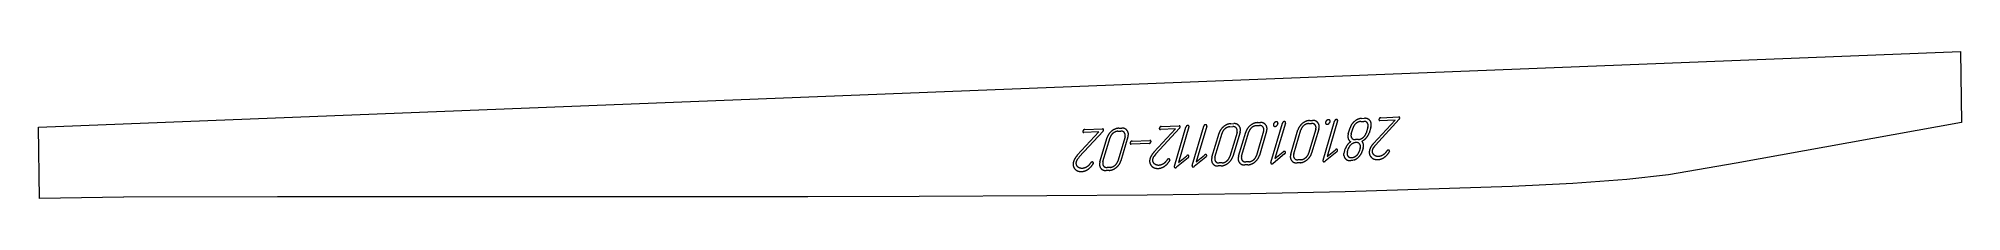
# Model space of a CAD drawing. Header units: millimetres. Extents: x 0 to 458, y 0 to 35.
import ezdxf

# ---------------------------------------------------------------- set-up
doc = ezdxf.new("R2010")
doc.units = ezdxf.units.MM
doc.linetypes.add('K5LT_BASIC', pattern=[0])
doc.layers.add('Engraving', color=7, linetype='Continuous')

msp = doc.modelspace()

# ---------------------------------------------------------------- linework, layer by layer
at = {"color": 143, "linetype": 'K5LT_BASIC', "lineweight": 15, "true_color": 0x33acca}
for p, q in [((-0.28, 17), (457.77, 35.03)), ((457.77, 35.03), (458.06, 18.08)), ((0, 0), (-0.28, 17)), ((458.06, 18.08), (404.33, 8.45)), ((388.19, 5.63), (378.28, 4.55)), ((404.33, 8.45), (388.19, 5.63)), ((20, 0.33), (0, 0)), ((56.69, 0.4), (20.04, 0.33)), ((89.27, 0.39), (56.69, 0.4)), ((118.27, 0.37), (89.27, 0.39)), ((149.75, 0.37), (118.27, 0.37)), ((183.06, 0.4), (149.75, 0.37)), ((209.64, 0.46), (183.06, 0.4)), ((240.06, 0.62), (209.64, 0.46)), ((264, 0.81), (240.06, 0.62)), ((288.59, 1.13), (264, 0.81)), ((311.19, 1.55), (288.59, 1.13)), ((350.97, 2.84), (311.19, 1.55)), ((365.38, 3.59), (350.97, 2.84)), ((378.28, 4.55), (365.38, 3.59))]:
    msp.add_line(p, q, dxfattribs=at)
for centre, start, end in [((20.05, -2.67), 90.1006, 90.9576), ((56.69, -2.6), 89.9896, 90.1006), ((89.27, -2.61), 89.9574, 89.9896)]:
    msp.add_arc(centre, 3, start, end, dxfattribs=at)
at = {"layer": 'Engraving', "color": 143, "linetype": 'K5LT_BASIC', "lineweight": 15, "true_color": 0x33acca}
for p, q in [((302.66, 18.58), (303.37, 18.61)), ((305.87, 9.11), (308.63, 18.47)), ((309.34, 18.49), (306.83, 10)), ((314.87, 18.36), (315.58, 18.39)), ((315.08, 19.08), (315.79, 19.11)), ((317.9, 13.13), (323.03, 18.69)), ((324.04, 18.89), (318.38, 12.75)), ((323.03, 18.69), (319.45, 18.54)), ((319.67, 19.26), (323.91, 19.44)), ((247.31, 10.29), (252.44, 15.85)), ((253.46, 16.05), (247.79, 9.91)), ((252.44, 15.85), (248.87, 15.7)), ((249.08, 16.42), (253.33, 16.6)), ((252.71, 8.75), (254.41, 14.51)), ((253.42, 8.78), (255.12, 14.53)), ((256.97, 16.03), (257.68, 16.06)), ((258.68, 14.68), (256.98, 8.92)), ((257.19, 16.75), (257.9, 16.78)), ((259.39, 14.71), (257.69, 8.95)), ((260.36, 13.68), (264.62, 13.85)), ((265.56, 11.02), (270.69, 16.58)), ((271.7, 16.78), (266.03, 10.64)), ((270.69, 16.58), (267.11, 16.44)), ((267.32, 17.16), (271.57, 17.33)), ((270.44, 7.68), (273.21, 17.04)), ((273.92, 17.07), (271.41, 8.58)), ((274.67, 7.85), (277.44, 17.21)), ((278.15, 17.24), (275.64, 8.75)), ((279.41, 9.82), (281.11, 15.58)), ((280.12, 9.85), (281.82, 15.61)), ((283.67, 17.1), (284.38, 17.13)), ((285.38, 15.75), (283.68, 9.99)), ((283.89, 17.82), (284.6, 17.85)), ((286.09, 15.78), (284.39, 10.02)), ((285.75, 10.08), (287.46, 15.83)), ((286.47, 10.11), (288.17, 15.86)), ((290.02, 17.36), (290.73, 17.39)), ((291.72, 16.01), (290.02, 10.25)), ((290.23, 18.08), (290.94, 18.11)), ((292.43, 16.04), (290.73, 10.28)), ((293.44, 8.61), (296.21, 17.97)), ((296.92, 17.99), (294.41, 9.5)), ((298.18, 10.58), (299.88, 16.33)), ((298.89, 10.61), (300.59, 16.36)), ((302.44, 17.86), (303.15, 17.89)), ((304.15, 16.51), (302.45, 10.75)), ((304.86, 16.53), (303.16, 10.78)), ((311.89, 15.4), (312.32, 16.83)), ((312.6, 15.43), (313.03, 16.86)), ((314.31, 14.07), (313.6, 14.04)), ((316.57, 17.01), (316.15, 15.57)), ((317.29, 17.04), (316.86, 15.6)), ((247.56, 9.62), (247.38, 9.37)), ((247.79, 9.91), (247.56, 9.62)), ((264.41, 13.13), (260.15, 12.96)), ((265.8, 10.36), (265.62, 10.1)), ((266.03, 10.64), (265.8, 10.36)), ((273.73, 9.7), (270.97, 7.46)), ((271.41, 8.58), (273.38, 10.18)), ((277.96, 9.87), (275.2, 7.63)), ((275.64, 8.75), (277.61, 10.35)), ((296.73, 10.63), (293.97, 8.38)), ((294.41, 9.5), (296.38, 11.11)), ((300.6, 9.25), (299.89, 9.22)), ((309.16, 11.13), (306.39, 8.88)), ((306.83, 10), (308.81, 11.61)), ((310.86, 10.26), (310.87, 10.63)), ((310.87, 10.63), (310.9, 10.86)), ((310.9, 10.86), (310.97, 11.08)), ((310.97, 11.08), (311.18, 11.82)), ((311.68, 11.11), (311.89, 11.85)), ((313.33, 9.2), (312.92, 9.07)), ((314.73, 11.96), (314.52, 11.23)), ((315.44, 11.99), (315.23, 11.25)), ((318.15, 12.46), (317.97, 12.21)), ((318.38, 12.75), (318.15, 12.46)), ((321.71, 11.2), (321.65, 11.07)), ((251.12, 8.36), (251.06, 8.23)), ((254.92, 6.7), (254.21, 6.67)), ((255.13, 7.42), (254.42, 7.4)), ((269.37, 9.1), (269.31, 8.97)), ((281.62, 7.78), (280.91, 7.75)), ((281.83, 8.5), (281.12, 8.47)), ((287.96, 8.03), (287.25, 8)), ((288.18, 8.75), (287.47, 8.72)), ((300.39, 8.53), (299.68, 8.5)), ((312.69, 9.03), (312.47, 9.02)), ((312.92, 9.07), (312.69, 9.03))]:
    msp.add_line(p, q, dxfattribs=at)
for points in [[(296.67, 18.34), (296.51, 18.33), (296.39, 18.24)], [(296.89, 18.26), (296.73, 18.34), (296.67, 18.34)], [(302.66, 18.58), (301.77, 18.54), (300.96, 17.88)], [(304.66, 18.04), (304.18, 18.64), (303.37, 18.61)], [(306.72, 18.57), (306.54, 18.39), (306.48, 18.2)], [(307.17, 18.76), (306.91, 18.75), (306.72, 18.57)], [(307.52, 18.63), (307.42, 18.77), (307.17, 18.76)], [(307.54, 18.24), (307.61, 18.46), (307.52, 18.63)], [(308.81, 18.74), (308.68, 18.64), (308.63, 18.47)], [(309.09, 18.84), (308.94, 18.83), (308.81, 18.74)], [(309.32, 18.76), (309.16, 18.84), (309.09, 18.84)], [(309.34, 18.49), (309.4, 18.68), (309.32, 18.76)], [(313.39, 18.39), (312.58, 17.73), (312.32, 16.83)], [(315.08, 19.08), (314.2, 19.04), (313.39, 18.39)], [(314.87, 18.36), (314.27, 18.33), (313.74, 17.9)], [(316.44, 18), (316.14, 18.41), (315.58, 18.39)], [(317.08, 18.54), (316.61, 19.14), (315.79, 19.11)], [(317.29, 17.04), (317.55, 17.94), (317.08, 18.54)], [(319.2, 18.89), (319.17, 18.76), (319.25, 18.65)], [(319.37, 19.14), (319.24, 19.02), (319.2, 18.89)], [(319.25, 18.65), (319.33, 18.54), (319.45, 18.54)], [(319.67, 19.26), (319.5, 19.26), (319.37, 19.14)], [(324.13, 19.33), (324.04, 19.44), (323.91, 19.44)], [(324.04, 18.89), (324.12, 18.96), (324.15, 19.06)], [(324.15, 19.06), (324.19, 19.21), (324.13, 19.33)], [(248.62, 16.05), (248.58, 15.92), (248.66, 15.81)], [(248.78, 16.3), (248.66, 16.18), (248.62, 16.05)], [(248.66, 15.81), (248.74, 15.7), (248.87, 15.7)], [(249.08, 16.42), (248.91, 16.42), (248.78, 16.3)], [(253.54, 16.49), (253.45, 16.6), (253.33, 16.6)], [(253.46, 16.05), (253.53, 16.12), (253.56, 16.22)], [(253.56, 16.22), (253.6, 16.37), (253.54, 16.49)], [(255.49, 16.05), (254.67, 15.39), (254.41, 14.51)], [(255.85, 15.58), (255.3, 15.15), (255.12, 14.53)], [(257.19, 16.75), (256.3, 16.71), (255.49, 16.05)], [(256.97, 16.03), (256.4, 16.01), (255.85, 15.58)], [(258.55, 15.67), (258.24, 16.08), (257.68, 16.06)], [(259.18, 16.21), (258.71, 16.81), (257.9, 16.78)], [(258.68, 14.68), (258.85, 15.26), (258.55, 15.67)], [(259.39, 14.71), (259.66, 15.61), (259.18, 16.21)], [(264.85, 13.76), (264.78, 13.85), (264.62, 13.85)], [(264.87, 13.5), (264.91, 13.65), (264.85, 13.76)], [(266.86, 16.78), (266.82, 16.65), (266.9, 16.54)], [(267.02, 17.03), (266.9, 16.91), (266.86, 16.78)], [(266.9, 16.54), (266.98, 16.43), (267.11, 16.44)], [(267.32, 17.16), (267.15, 17.15), (267.02, 17.03)], [(271.78, 17.22), (271.69, 17.33), (271.57, 17.33)], [(271.7, 16.78), (271.77, 16.85), (271.8, 16.95)], [(271.8, 16.95), (271.84, 17.11), (271.78, 17.22)], [(273.39, 17.32), (273.26, 17.21), (273.21, 17.04)], [(273.67, 17.41), (273.51, 17.41), (273.39, 17.32)], [(273.89, 17.34), (273.73, 17.42), (273.67, 17.41)], [(273.92, 17.07), (273.97, 17.26), (273.89, 17.34)], [(277.62, 17.49), (277.49, 17.38), (277.44, 17.21)], [(277.9, 17.58), (277.74, 17.58), (277.62, 17.49)], [(278.12, 17.51), (277.96, 17.59), (277.9, 17.58)], [(278.15, 17.24), (278.2, 17.43), (278.12, 17.51)], [(282.19, 17.13), (281.37, 16.46), (281.11, 15.58)], [(282.55, 16.65), (282.01, 16.23), (281.82, 15.61)], [(283.89, 17.82), (283, 17.79), (282.19, 17.13)], [(283.67, 17.1), (283.1, 17.08), (282.55, 16.65)], [(285.25, 16.74), (284.95, 17.15), (284.38, 17.13)], [(285.89, 17.29), (285.41, 17.89), (284.6, 17.85)], [(285.38, 15.75), (285.55, 16.33), (285.25, 16.74)], [(286.09, 15.78), (286.36, 16.69), (285.89, 17.29)], [(288.53, 17.38), (287.72, 16.72), (287.46, 15.83)], [(288.9, 16.91), (288.35, 16.48), (288.17, 15.86)], [(290.23, 18.08), (289.34, 18.04), (288.53, 17.38)], [(290.02, 17.36), (289.44, 17.34), (288.9, 16.91)], [(291.59, 17), (291.29, 17.41), (290.73, 17.39)], [(292.23, 17.54), (291.76, 18.14), (290.94, 18.11)], [(291.72, 16.01), (291.9, 16.59), (291.59, 17)], [(292.43, 16.04), (292.7, 16.94), (292.23, 17.54)], [(294.05, 17.7), (294, 17.51), (294.11, 17.34)], [(294.3, 18.07), (294.11, 17.89), (294.05, 17.7)], [(294.11, 17.34), (294.23, 17.17), (294.43, 17.18)], [(294.74, 18.26), (294.49, 18.25), (294.3, 18.07)], [(294.43, 17.18), (294.69, 17.19), (294.88, 17.41)], [(295.09, 18.13), (294.99, 18.27), (294.74, 18.26)], [(294.88, 17.41), (295.08, 17.62), (295.12, 17.74)], [(295.12, 17.74), (295.18, 17.96), (295.09, 18.13)], [(296.39, 18.24), (296.26, 18.14), (296.21, 17.97)], [(296.92, 17.99), (296.97, 18.18), (296.89, 18.26)], [(300.96, 17.88), (300.14, 17.22), (299.88, 16.33)], [(301.32, 17.41), (300.78, 16.98), (300.59, 16.36)], [(302.44, 17.86), (301.87, 17.84), (301.32, 17.41)], [(304.02, 17.5), (303.72, 17.91), (303.15, 17.89)], [(304.15, 16.51), (304.32, 17.09), (304.02, 17.5)], [(304.86, 16.53), (305.13, 17.44), (304.66, 18.04)], [(306.48, 18.2), (306.42, 18.01), (306.54, 17.84)], [(306.54, 17.84), (306.66, 17.67), (306.85, 17.68)], [(306.85, 17.68), (307.11, 17.69), (307.31, 17.91)], [(307.31, 17.91), (307.51, 18.12), (307.54, 18.24)], [(311.89, 15.4), (311.71, 14.79), (311.88, 14.27)], [(311.88, 14.27), (312.05, 13.75), (312.47, 13.53)], [(312.6, 15.43), (312.43, 14.83), (312.71, 14.42)], [(312.71, 14.42), (312.99, 14.02), (313.6, 14.04)], [(313.74, 17.9), (313.21, 17.47), (313.03, 16.86)], [(314.31, 14.07), (314.89, 14.1), (315.43, 14.53)], [(315.15, 13.64), (315.8, 14.01), (316.25, 14.53)], [(315.43, 14.53), (315.97, 14.97), (316.15, 15.57)], [(316.25, 14.53), (316.7, 15.04), (316.86, 15.6)], [(316.57, 17.01), (316.75, 17.59), (316.44, 18)], [(246.72, 9.5), (246.51, 9.15), (246.41, 8.8)], [(247.31, 10.29), (246.92, 9.84), (246.72, 9.5)], [(247.14, 8.83), (247.22, 9.1), (247.38, 9.37)], [(259.9, 13.3), (259.86, 13.17), (259.94, 13.06)], [(260.06, 13.55), (259.94, 13.43), (259.9, 13.3)], [(259.94, 13.06), (260.02, 12.95), (260.15, 12.96)], [(260.36, 13.68), (260.19, 13.67), (260.06, 13.55)], [(264.41, 13.13), (264.58, 13.13), (264.71, 13.28)], [(264.65, 9.53), (264.34, 8.51), (264.96, 7.8)], [(264.96, 10.23), (264.75, 9.89), (264.65, 9.53)], [(264.71, 13.28), (264.84, 13.42), (264.87, 13.5)], [(265.56, 11.02), (265.16, 10.57), (264.96, 10.23)], [(265.6, 8.36), (265.16, 8.84), (265.38, 9.56)], [(265.38, 9.56), (265.46, 9.84), (265.62, 10.1)], [(268.71, 9.19), (268.25, 8.51), (267.75, 8.21)], [(268.88, 9.36), (268.79, 9.3), (268.71, 9.19)], [(269.1, 9.44), (268.97, 9.41), (268.88, 9.36)], [(269.33, 9.35), (269.25, 9.44), (269.1, 9.44)], [(269.37, 9.1), (269.41, 9.26), (269.33, 9.35)], [(273.66, 10.3), (273.52, 10.3), (273.38, 10.18)], [(273.88, 10.2), (273.81, 10.31), (273.66, 10.3)], [(273.73, 9.7), (273.89, 9.89), (273.91, 9.95)], [(273.91, 9.95), (273.95, 10.1), (273.88, 10.2)], [(277.89, 10.47), (277.75, 10.47), (277.61, 10.35)], [(278.11, 10.37), (278.04, 10.48), (277.89, 10.47)], [(277.96, 9.87), (278.12, 10.06), (278.14, 10.12)], [(278.14, 10.12), (278.18, 10.27), (278.11, 10.37)], [(279.41, 9.82), (279.14, 8.92), (279.59, 8.32)], [(280.12, 9.85), (279.95, 9.26), (280.24, 8.85)], [(282.96, 8.96), (283.5, 9.4), (283.68, 9.99)], [(283.32, 8.49), (284.13, 9.16), (284.39, 10.02)], [(285.75, 10.08), (285.49, 9.18), (285.93, 8.57)], [(286.47, 10.11), (286.29, 9.52), (286.59, 9.11)], [(288.18, 8.75), (288.77, 8.78), (289.31, 9.21)], [(289.31, 9.21), (289.85, 9.65), (290.02, 10.25)], [(289.67, 8.74), (290.48, 9.41), (290.73, 10.28)], [(296.66, 11.23), (296.52, 11.22), (296.38, 11.11)], [(296.88, 11.13), (296.81, 11.23), (296.66, 11.23)], [(296.73, 10.63), (296.89, 10.82), (296.91, 10.87)], [(296.91, 10.87), (296.95, 11.03), (296.88, 11.13)], [(298.18, 10.58), (297.91, 9.68), (298.36, 9.07)], [(298.89, 10.61), (298.72, 10.02), (299.01, 9.61)], [(299.01, 9.61), (299.3, 9.2), (299.89, 9.22)], [(300.39, 8.53), (301.28, 8.57), (302.09, 9.24)], [(300.6, 9.25), (301.19, 9.28), (301.73, 9.71)], [(301.73, 9.71), (302.27, 10.15), (302.45, 10.75)], [(302.09, 9.24), (302.9, 9.91), (303.16, 10.78)], [(309.08, 11.73), (308.95, 11.72), (308.81, 11.61)], [(309.31, 11.63), (309.23, 11.73), (309.08, 11.73)], [(309.16, 11.13), (309.32, 11.32), (309.34, 11.37)], [(309.34, 11.37), (309.38, 11.53), (309.31, 11.63)], [(310.86, 10.26), (310.9, 9.87), (311.13, 9.58)], [(311.13, 9.58), (311.59, 8.98), (312.47, 9.02)], [(311.65, 12.76), (311.34, 12.34), (311.18, 11.82)], [(311.68, 11.11), (311.5, 10.52), (311.79, 10.12)], [(312.47, 13.53), (311.97, 13.17), (311.65, 12.76)], [(311.79, 10.12), (312.08, 9.71), (312.67, 9.74)], [(312.62, 12.89), (312.07, 12.46), (311.89, 11.85)], [(313.74, 13.34), (313.17, 13.31), (312.62, 12.89)], [(312.67, 9.74), (313.26, 9.76), (313.8, 10.19)], [(313.33, 9.2), (313.75, 9.37), (314.16, 9.7)], [(314.62, 12.96), (314.33, 13.36), (313.74, 13.34)], [(313.8, 10.19), (314.34, 10.62), (314.52, 11.23)], [(314.16, 9.7), (314.98, 10.42), (315.23, 11.25)], [(314.73, 11.96), (314.91, 12.56), (314.62, 12.96)], [(315.51, 12.92), (315.42, 13.35), (315.15, 13.64)], [(315.44, 11.99), (315.59, 12.5), (315.51, 12.92)], [(316.99, 11.64), (316.69, 10.61), (317.31, 9.9)], [(317.3, 12.34), (317.1, 11.99), (316.99, 11.64)], [(317.9, 13.13), (317.51, 12.68), (317.3, 12.34)], [(317.31, 9.9), (317.9, 9.23), (318.92, 9.27)], [(317.94, 10.46), (317.51, 10.94), (317.72, 11.67)], [(317.72, 11.67), (317.81, 11.94), (317.97, 12.21)], [(318.44, 10.12), (318.13, 10.24), (317.94, 10.46)], [(319.1, 10.01), (318.74, 9.99), (318.44, 10.12)], [(318.92, 9.27), (319.65, 9.3), (320.33, 9.72)], [(320.09, 10.32), (319.59, 10.02), (319.1, 10.01)], [(321.06, 11.29), (320.6, 10.61), (320.09, 10.32)], [(320.33, 9.72), (321.09, 10.18), (321.65, 11.07)], [(321.23, 11.47), (321.13, 11.41), (321.06, 11.29)], [(321.45, 11.54), (321.32, 11.52), (321.23, 11.47)], [(321.68, 11.46), (321.59, 11.55), (321.45, 11.54)], [(321.71, 11.2), (321.76, 11.36), (321.68, 11.46)], [(246.41, 8.8), (246.1, 7.77), (246.72, 7.06)], [(246.72, 7.06), (247.31, 6.39), (248.33, 6.43)], [(247.36, 7.62), (246.92, 8.1), (247.14, 8.83)], [(247.85, 7.28), (247.54, 7.4), (247.36, 7.62)], [(248.51, 7.17), (248.16, 7.15), (247.85, 7.28)], [(248.33, 6.43), (249.07, 6.46), (249.75, 6.88)], [(249.51, 7.48), (249, 7.18), (248.51, 7.17)], [(250.47, 8.45), (250.01, 7.77), (249.51, 7.48)], [(249.75, 6.88), (250.51, 7.34), (251.06, 8.23)], [(250.64, 8.63), (250.55, 8.57), (250.47, 8.45)], [(250.86, 8.7), (250.73, 8.68), (250.64, 8.63)], [(251.09, 8.62), (251.01, 8.71), (250.86, 8.7)], [(251.12, 8.36), (251.17, 8.52), (251.09, 8.62)], [(252.71, 8.75), (252.44, 7.85), (252.89, 7.24)], [(252.89, 7.24), (253.33, 6.64), (254.21, 6.67)], [(253.42, 8.78), (253.25, 8.19), (253.54, 7.78)], [(253.54, 7.78), (253.83, 7.37), (254.42, 7.4)], [(254.92, 6.7), (255.81, 6.74), (256.62, 7.41)], [(255.13, 7.42), (255.72, 7.45), (256.26, 7.88)], [(256.26, 7.88), (256.8, 8.32), (256.98, 8.92)], [(256.62, 7.41), (257.43, 8.08), (257.69, 8.95)], [(264.96, 7.8), (265.56, 7.13), (266.57, 7.17)], [(266.09, 8.01), (265.79, 8.14), (265.6, 8.36)], [(266.75, 7.9), (266.4, 7.88), (266.09, 8.01)], [(266.57, 7.17), (267.31, 7.2), (267.99, 7.61)], [(267.75, 8.21), (267.24, 7.92), (266.75, 7.9)], [(267.99, 7.61), (268.75, 8.08), (269.31, 8.97)], [(270.44, 7.68), (270.39, 7.52), (270.47, 7.43)], [(270.47, 7.43), (270.56, 7.34), (270.7, 7.34)], [(270.7, 7.34), (270.84, 7.35), (270.97, 7.46)], [(274.67, 7.85), (274.62, 7.69), (274.7, 7.6)], [(274.7, 7.6), (274.79, 7.51), (274.93, 7.52)], [(274.93, 7.52), (275.07, 7.52), (275.2, 7.63)], [(279.59, 8.32), (280.04, 7.71), (280.91, 7.75)], [(280.24, 8.85), (280.53, 8.45), (281.12, 8.47)], [(281.62, 7.78), (282.51, 7.81), (283.32, 8.49)], [(281.83, 8.5), (282.42, 8.52), (282.96, 8.96)], [(285.93, 8.57), (286.38, 7.97), (287.25, 8)], [(286.59, 9.11), (286.88, 8.7), (287.47, 8.72)], [(287.96, 8.03), (288.86, 8.07), (289.67, 8.74)], [(293.44, 8.61), (293.39, 8.45), (293.47, 8.36)], [(293.47, 8.36), (293.56, 8.26), (293.7, 8.27)], [(293.7, 8.27), (293.84, 8.28), (293.97, 8.38)], [(298.36, 9.07), (298.81, 8.47), (299.68, 8.5)], [(305.87, 9.11), (305.82, 8.95), (305.9, 8.86)], [(305.9, 8.86), (305.98, 8.76), (306.12, 8.77)], [(306.12, 8.77), (306.27, 8.78), (306.39, 8.88)]]:
    msp.add_open_spline(points, degree=2, dxfattribs=at)

doc.saveas('drawing.dxf')
